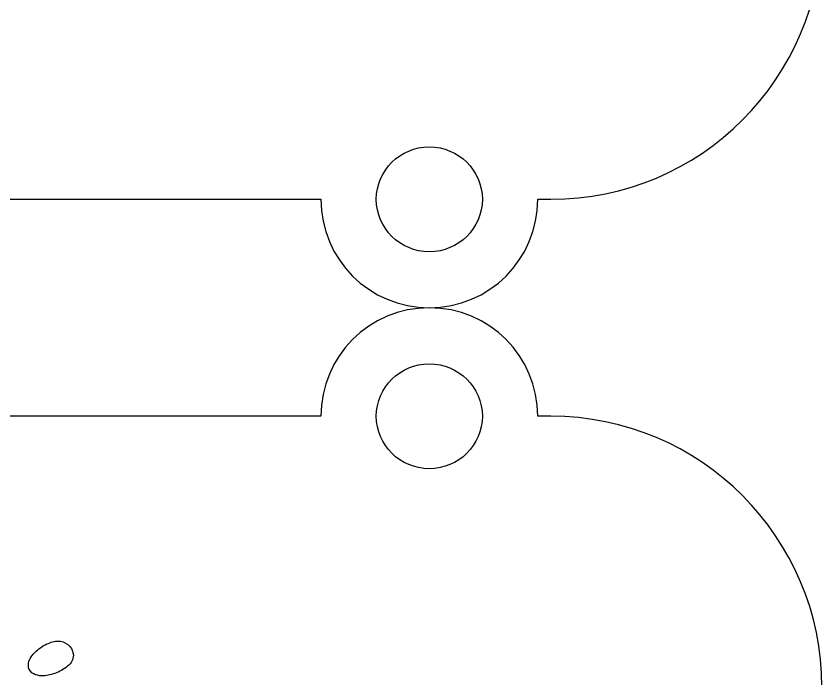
# Model space of a CAD drawing. Extents: x 1489 to 1914, y 371 to 1329.
# Drawn here: x 1702.4 to 1786.7, y 536.1 to 605.4 of the extents above; entities that cross this region are included whole.
import ezdxf

# ---------------------------------------------------------------- set-up
doc = ezdxf.new("R2010")
doc.units = 0
doc.layers.add('G0101', color=7, linetype='CONTINUOUS')

msp = doc.modelspace()

# ---------------------------------------------------------------- linework, layer by layer
at = {"layer": 'G0101', "color": 1}
for points in [[(1673.313558, 586.248385), (1734.292557, 586.248385)], [(1756.970556, 586.248385), (1758.328556, 586.248385)], [(1734.292557, 563.570786), (1673.313558, 563.570786)], [(1758.328556, 563.570786), (1756.970556, 563.570786)]]:
    msp.add_lwpolyline(points, dxfattribs=at)
for points in [[(1745.631556, 580.768385)], [(1758.328556, 563.570786)], [(1745.631556, 558.090786)]]:
    msp.add_lwpolyline(points, close=True, dxfattribs=at)
at = {"layer": 'G0101', "color": 4}
for points in [[(1708.406657, 538.764987), (1708.406657, 538.704987)], [(1708.406657, 538.744987), (1708.406657, 538.764987)], [(1708.426657, 538.664987), (1708.426657, 538.624987), (1708.426657, 538.584987)], [(1703.726657, 537.504987), (1703.726657, 537.554987), (1703.726657, 537.624987)], [(1705.166657, 536.424987), (1705.036657, 536.424987)]]:
    msp.add_lwpolyline(points, dxfattribs=at)
at = {"layer": 'G0101', "color": 1}
for points in [[(1758.328556, 586.248385), (1773.973556, 586.248385), (1786.656555, 598.931385), (1786.656555, 614.576385)], [(1740.087556, 586.248385), (1740.087556, 589.275385), (1742.569556, 591.728385), (1745.631556, 591.728385)], [(1745.631556, 591.728385), (1748.693556, 591.728385), (1751.175556, 589.275385), (1751.175556, 586.248385)], [(1734.292557, 586.248385), (1734.292557, 579.986386), (1739.369557, 574.909386), (1745.631556, 574.909386)], [(1745.631556, 580.768385), (1742.569556, 580.768385), (1740.087556, 583.221385), (1740.087556, 586.248385)], [(1751.175556, 586.248385), (1751.175556, 583.221385), (1748.693556, 580.768385), (1745.631556, 580.768385)], [(1745.631556, 574.909386), (1751.893556, 574.909386), (1756.970556, 579.986386), (1756.970556, 586.248385)], [(1745.631556, 574.909786), (1739.369557, 574.909786), (1734.292557, 569.833786), (1734.292557, 563.570786)], [(1756.970556, 563.570786), (1756.970556, 569.833786), (1751.893556, 574.909786), (1745.631556, 574.909786)], [(1740.087556, 563.570786), (1740.087556, 566.597786), (1742.569556, 569.051786), (1745.631556, 569.051786)], [(1745.631556, 569.051786), (1748.693556, 569.051786), (1751.175556, 566.597786), (1751.175556, 563.570786)], [(1745.631556, 558.090786), (1742.569556, 558.090786), (1740.087556, 560.544786), (1740.087556, 563.570786)], [(1751.175556, 563.570786), (1751.175556, 560.544786), (1748.693556, 558.090786), (1745.631556, 558.090786)], [(1786.656555, 535.242787), (1786.656555, 550.887786), (1773.973556, 563.570786), (1758.328556, 563.570786)]]:
    msp.add_open_spline(points, degree=3, dxfattribs=at)
at = {"layer": 'G0101', "color": 4}
for points in [[(1705.666657, 539.764987), (1705.866657, 539.857987), (1706.066657, 539.931987), (1706.266657, 539.984987)], [(1706.266657, 539.984987), (1706.466657, 540.037986), (1706.646657, 540.064986), (1706.806657, 540.064986)], [(1706.806657, 540.064986), (1707.193657, 540.064986), (1707.543657, 539.944987), (1707.856657, 539.704987)], [(1704.376657, 538.854987), (1704.769657, 539.247987), (1705.199657, 539.551987), (1705.666657, 539.764987)], [(1707.856657, 539.704987), (1708.169657, 539.464987), (1708.353657, 539.144987), (1708.406657, 538.744987)], [(1703.726657, 537.624987), (1703.766657, 538.051987), (1703.983657, 538.461987), (1704.376657, 538.854987)], [(1708.426657, 538.584987), (1708.426657, 538.144987), (1708.222657, 537.761987), (1707.816657, 537.434987)], [(1708.406657, 538.704987), (1708.406657, 538.691987), (1708.412657, 538.677987), (1708.426657, 538.664987)], [(1704.096657, 536.764987), (1703.849657, 536.937987), (1703.726657, 537.184987), (1703.726657, 537.504987)], [(1707.816657, 537.434987), (1707.409657, 537.107987), (1706.966657, 536.857987), (1706.486657, 536.684987)], [(1704.906657, 536.444987), (1704.613657, 536.484987), (1704.343657, 536.591987), (1704.096657, 536.764987)], [(1705.036657, 536.424987), (1704.989657, 536.424987), (1704.946657, 536.431987), (1704.906657, 536.444987)], [(1705.786657, 536.494987), (1705.559657, 536.447987), (1705.353657, 536.424987), (1705.166657, 536.424987)], [(1706.486657, 536.684987), (1706.246657, 536.604987), (1706.012657, 536.541987), (1705.786657, 536.494987)]]:
    msp.add_open_spline(points, degree=3, dxfattribs=at)

doc.saveas('drawing.dxf')
